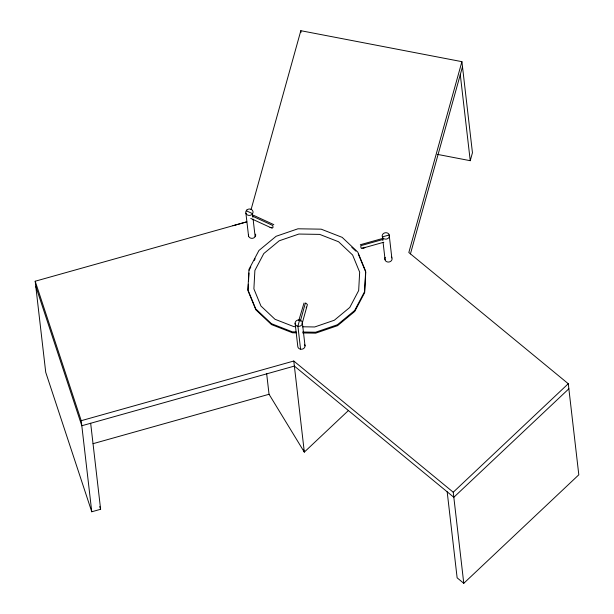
<?xml version="1.0" encoding="UTF-8"?>
<svg xmlns="http://www.w3.org/2000/svg" width="614" height="614" viewBox="0 0 614 614"><rect width="100%" height="100%" fill="white"/><g stroke="black" fill="none" stroke-linecap="round" stroke-linejoin="round"><path stroke-width="0.92" d="M248.355 284.213L248.002 290.737L255.861 309.824L271.48 324.583L292.494 332.78L296.209 332.842M248.509 281.419L248.962 273.03M365.767 272.14L364.655 292.64L354.754 311.436L337.562 325.666L315.696 333.156L302.702 332.949M251.065 209.597L300.829 30.7L461.912 61.661L472.45 152.74L470.24 160.691L437.268 154.352M298.765 320.615L304.03 303.024M299.594 320.117L297.905 326.172L300.561 349.097M300.33 321.214L305.388 303.04M302.111 323.655L307.414 304.575L305.895 303.139M461.912 61.661L408.824 252.531L568.272 383.727L578.81 474.806L463.777 583.3L457.131 577.835L447.176 491.814M410.436 253.897L462.495 66.719M249.115 270.237L250.834 266.967M254.28 260.428L255.14 258.801M272.762 227.763L271.994 228.208L250.788 218.43M364.908 247.281L363.972 248.163L362.667 247.91M348.545 410.405L304.321 452.104L269.047 394.28L266.637 373.481M463.777 583.3L453.239 492.221L568.272 383.727M568.856 388.792L453.823 497.279L294.375 366.082L81.808 425.748L35.773 286.285M90.665 423.261L100.619 509.282L91.762 511.769L45.728 372.307L35.19 281.227L246.813 221.838L232.929 225.722M360.311 244.733L382.683 238.447M383.151 239.414L360.771 245.692L360.986 247.542M383.827 242.223L361.454 248.501L361.132 247.979M91.762 511.769L81.225 420.69L293.784 361.024L453.239 492.221M93.059 443.676L269.047 394.28M270.03 227.541L271.38 227.479M295.748 326.656L293.853 326.625L274.98 319.265L260.942 306.01L253.889 288.864L254.887 270.452L263.782 253.567L279.224 240.788L298.864 234.049L319.702 234.394L338.575 241.755L352.613 255.01L359.666 272.156L358.668 290.568L349.773 307.453L334.331 320.232L314.69 326.97L302.38 326.771M296.101 331.913L292.387 331.852L271.373 323.662L255.754 308.896L247.895 289.808L249.008 269.308L258.908 250.512L276.1 236.283L297.967 228.792L321.168 229.168L342.182 237.365L357.801 252.124L365.66 271.211L364.547 291.711L354.646 310.507L337.454 324.737L315.588 332.228L302.595 332.021M246.329 210.794L252.469 213.626L252.899 217.295M253.459 215.268L273.821 224.647M252.438 216.12L272.8 225.507L273.015 227.357M351.799 247.273L355.874 251.126M358.269 253.92L365.407 271.273M391.571 257.113L392.093 258.694A3.638 3.2 -6.6 0 1 389.468 261.902A3.638 3.2 -6.6 0 1 385.354 260.589L384.824 259.008A3.638 3.2 -6.6 0 1 385.277 257.381M303.431 449.387L304.321 452.104L293.784 361.024M35.19 281.227L81.225 420.69M99.729 506.588L100.619 509.282M460.285 74.67L470.24 160.691M391.832 257.903L389.184 234.978L382.438 236.874L382.86 240.542M383.075 242.376L385.093 259.799M300.829 30.7L301.021 32.389M306.217 307.038L306.286 307.675M302.38 322.987L305.035 345.912M295.119 323.302L297.767 346.227A3.638 3.2 -6.6 0 0 299.647 348.921L301.474 349.274A3.638 3.2 -6.6 0 0 304.513 344.331M253.106 219.129L255.125 236.551M245.907 213.188L248.563 236.114M248.524 234.456A3.638 3.2 -6.6 0 0 250.297 237.986A3.638 3.2 -6.6 0 0 254.672 237.288L255.577 235.807A3.638 3.2 -6.6 0 0 255.539 234.149M246.782 210.057L245.869 211.531A3.638 3.2 -6.6 0 0 247.642 215.061A3.638 3.2 -6.6 0 0 252.016 214.363L252.93 212.889A3.638 3.2 -6.6 0 0 251.157 209.359A3.638 3.2 -6.6 0 0 246.782 210.057M300.507 320.293L298.68 319.94A3.638 3.2 -6.6 0 0 295.219 322.465A3.638 3.2 -6.6 0 0 296.992 325.996L298.818 326.349A3.638 3.2 -6.6 0 0 302.28 323.824A3.638 3.2 -6.6 0 0 300.507 320.293M389.445 235.768L388.923 234.187A3.638 3.2 -6.6 0 0 384.801 232.875A3.638 3.2 -6.6 0 0 382.177 236.083L382.699 237.664A3.638 3.2 -6.6 0 0 386.82 238.976A3.638 3.2 -6.6 0 0 389.445 235.768"/></g></svg>
